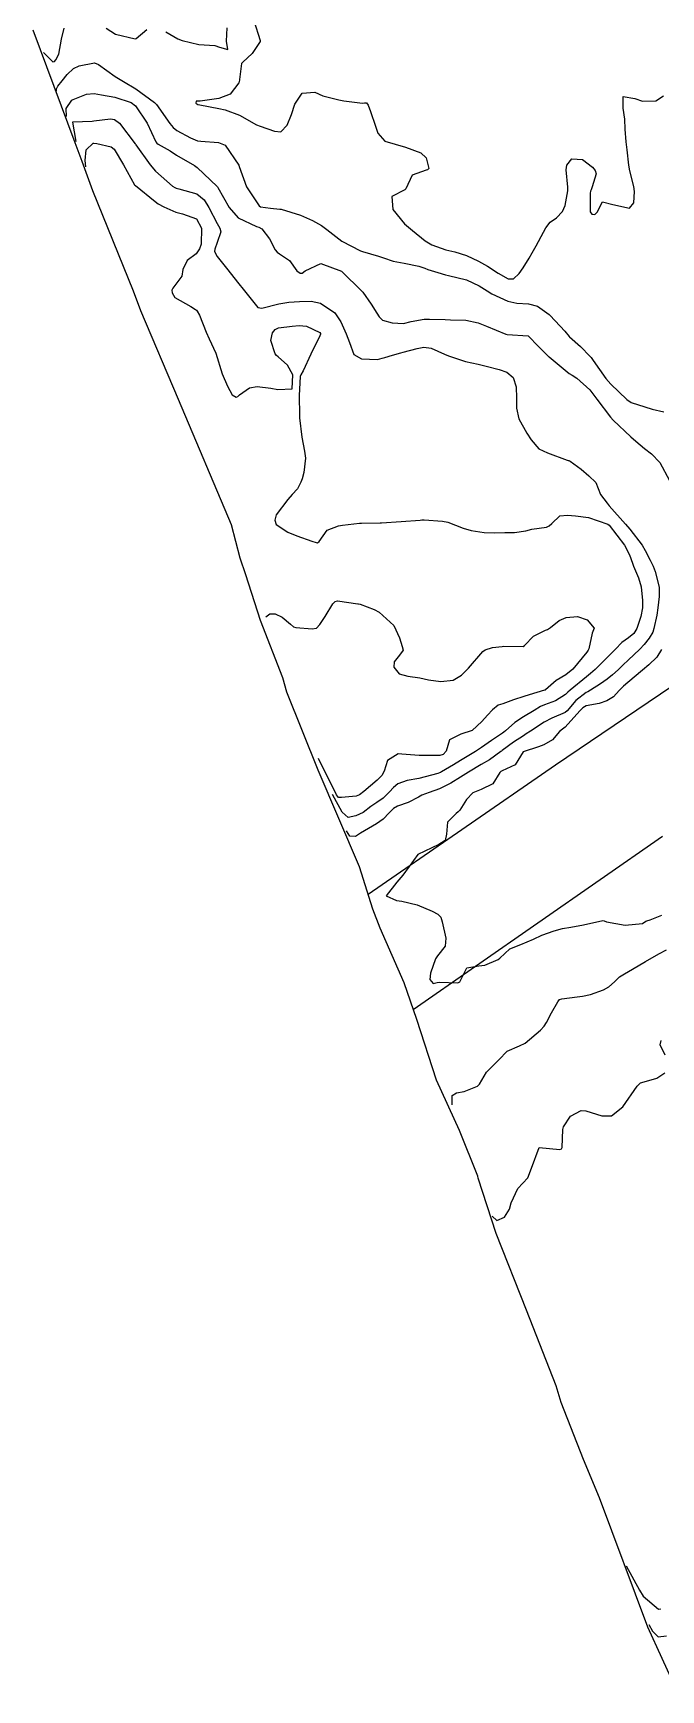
# Model space of a CAD drawing. Header units: metres. Extents: x 298520 to 308411, y 7433745 to 7450750.
# Drawn here: x 304910.3 to 304970.7, y 7436841.1 to 7437000.4 of the extents above; entities that cross this region are included whole.
import ezdxf

# ---------------------------------------------------------------- set-up
doc = ezdxf.new("R2010")
doc.units = ezdxf.units.M
doc.header["$LTSCALE"] = 10
for name, color, linetype in [('Area', 45, 'Continuous'), ('Curvas de Nivel 1m', 11, 'Continuous'), ('Curvas de Nivel 5m', 15, 'Continuous'), ('Vias Primárias', 230, 'Continuous')]:
    doc.layers.add(name, color=color, linetype=linetype)

msp = doc.modelspace()

# ---------------------------------------------------------------- linework, layer by layer
at = {"layer": 'Area'}
msp.add_polyline3d([(304972.16, 7436841.1, 736.25), (304969.4, 7436847.12, 732.5), (304964.76, 7436859.58, 730.62), (304963.22, 7436863.24, 730.56), (304961.07, 7436868.74, 730.4), (304960.58, 7436870.33, 730.49), (304957.75, 7436877.62, 730.19), (304954.84, 7436884.99, 730.14), (304953.09, 7436890.32, 730.08), (304953.07, 7436890.51, 729.92), (304951.31, 7436894.89, 729.86), (304949.09, 7436899.72, 728.96), (304947.19, 7436905.56, 728.39), (304945.98, 7436909.09, 728.03), (304943.66, 7436914.35, 728.07), (304942.96, 7436916.18, 727.97), (304941.7, 7436920.25, 728.12), (304937.7, 7436929.55, 733.46), (304934.69, 7436937.04, 731.26), (304934.32, 7436938.43, 731.09), (304932.16, 7436943.93, 730.74), (304930.77, 7436948.33, 730.69), (304930.22, 7436949.94, 732.22), (304929.39, 7436953.13, 731.8), (304924.28, 7436965.19, 730.05), (304920.68, 7436973.7, 730.13), (304919.96, 7436975.6, 731.69), (304916.04, 7436985.26, 730.67), (304915.02, 7436988.07, 730.45), (304914.37, 7436989.86, 730.49), (304910.31, 7437000.7, 727.4)], dxfattribs=at)
at = {"layer": 'Curvas de Nivel 1m', "flags": 128}
for points, elevation in [([(304911.31, 7436998.56), (304912.21, 7436997.66), (304912.36, 7436997.7), (304912.48, 7436997.85), (304912.77, 7436998.39), (304913.04, 7436999.84), (304913.29, 7437000.88)], 726), ([(304917.34, 7437000.88), (304918.24, 7437000.32), (304920.12, 7436999.87), (304920.23, 7436999.9), (304921.23, 7437000.76)], 726), ([(304923.08, 7437000.55), (304924.23, 7436999.86), (304924.64, 7436999.7), (304926.23, 7436999.33), (304927.78, 7436999.21), (304928.23, 7436999.08), (304929.03, 7436998.84), (304928.89, 7436999.64), (304928.97, 7437000.91)], 726), ([(304931.53, 7437001.62), (304932.14, 7436999.71), (304932.13, 7436999.61), (304931.37, 7436998.47), (304930.47, 7436997.63), (304930.36, 7436997.48), (304930.19, 7436996.2), (304930.12, 7436995.7), (304930.09, 7436995.63), (304929.25, 7436994.56), (304928.17, 7436994.13), (304926.36, 7436993.87), (304926.16, 7436993.87), (304925.99, 7436993.86), (304925.97, 7436993.68), (304926.16, 7436993.56), (304926.33, 7436993.51), (304928.16, 7436993.17), (304928.77, 7436993.03), (304930.15, 7436992.53), (304931.8, 7436991.61), (304932.13, 7436991.47), (304933.52, 7436990.99), (304934.13, 7436990.91), (304934.75, 7436991.57), (304935.14, 7436992.58), (304935.48, 7436993.57), (304936.17, 7436994.63), (304937.38, 7436994.75), (304938.17, 7436994.4), (304939.69, 7436994), (304940.17, 7436993.9), (304941.97, 7436993.69), (304942.17, 7436993.7), (304942.37, 7436993.7), (304942.53, 7436993.48), (304942.76, 7436992.87), (304943.23, 7436991.47), (304943.45, 7436990.8), (304944.12, 7436990.03), (304946.11, 7436989.44), (304947.6, 7436988.91), (304948.1, 7436988.43), (304948.36, 7436987.41), (304948.23, 7436987.27), (304948.09, 7436987.23), (304946.75, 7436986.77), (304946.15, 7436985.44), (304946.06, 7436985.35), (304944.8, 7436984.71), (304944.88, 7436983.45), (304946.02, 7436982.08), (304946.78, 7436981.43), (304948, 7436980.44), (304948.64, 7436980.06), (304949.99, 7436979.58), (304950.84, 7436979.38), (304951.99, 7436979.04), (304953.13, 7436978.5), (304953.98, 7436978), (304955.01, 7436977.33), (304955.97, 7436976.79), (304956.49, 7436976.79), (304957.05, 7436977.31), (304957.42, 7436977.86), (304957.99, 7436978.79), (304958.29, 7436979.3), (304958.66, 7436979.95), (304959.39, 7436981.28), (304959.61, 7436981.69), (304960.03, 7436982.24), (304960.64, 7436982.66), (304961.2, 7436983.26), (304961.45, 7436983.85), (304961.72, 7436985.25), (304961.72, 7436985.61), (304961.57, 7436987.26), (304961.62, 7436987.73), (304962.1, 7436988.33), (304963.14, 7436988.27), (304964.1, 7436987.53), (304964.34, 7436987.22), (304964.43, 7436986.87), (304964.07, 7436985.63), (304963.96, 7436985.33), (304963.91, 7436985.22), (304963.85, 7436985.01), (304963.85, 7436983.22), (304964.04, 7436983.01), (304964.3, 7436982.96), (304964.55, 7436983.21), (304965.06, 7436984.2), (304966.05, 7436983.94), (304967.65, 7436983.58), (304968.05, 7436984.11), (304968.13, 7436985.18), (304968.07, 7436985.68), (304967.67, 7436987.18), (304967.58, 7436987.71), (304967.43, 7436989.19), (304967.34, 7436989.97), (304967.23, 7436991.19), (304967.2, 7436992.14), (304967.04, 7436993.19), (304967.04, 7436994.32), (304968.17, 7436994.12), (304968.88, 7436993.88), (304970.17, 7436993.91), (304970.93, 7436994.39)], 726), ([(304912.57, 7436994.83), (304912.57, 7436995.06), (304912.7, 7436995.32), (304913.1, 7436995.84), (304913.57, 7436996.45), (304914.2, 7436997.02), (304914.74, 7436997.28), (304916.21, 7436997.55), (304916.61, 7436997.4), (304918.19, 7436996.24), (304918.99, 7436995.76), (304920.18, 7436995.07), (304921.98, 7436993.73), (304922.16, 7436993.55), (304923.46, 7436991.71), (304923.76, 7436991.33), (304924.13, 7436991.06), (304925.44, 7436990.36), (304926.12, 7436990.06), (304926.45, 7436990.01), (304928.12, 7436989.89), (304928.77, 7436989.64), (304930.09, 7436987.72), (304930.12, 7436987.63), (304930.13, 7436987.59), (304930.84, 7436985.62), (304932.04, 7436983.8), (304932.16, 7436983.72), (304933.12, 7436983.59), (304934.04, 7436983.48), (304934.15, 7436983.47), (304936.03, 7436982.92), (304937.16, 7436982.41), (304938.02, 7436981.91), (304938.54, 7436981.52), (304940, 7436980.42), (304941.79, 7436979.49), (304941.99, 7436979.42), (304943.5, 7436978.98), (304943.99, 7436978.81), (304944.94, 7436978.49), (304945.98, 7436978.29), (304947.38, 7436978.02), (304947.98, 7436977.8), (304948.26, 7436977.7), (304949.21, 7436977.4), (304949.97, 7436977.17), (304950.25, 7436977.1), (304951.96, 7436976.69), (304953.2, 7436976.11), (304953.95, 7436975.62), (304954.41, 7436975.34), (304955.94, 7436974.63), (304956.8, 7436974.44), (304957.93, 7436974.39), (304958.8, 7436974.15), (304959.92, 7436973.36), (304960.01, 7436973.27), (304961.42, 7436971.74), (304961.86, 7436971.25), (304961.89, 7436971.22), (304962.93, 7436970.28), (304963.87, 7436969.33), (304963.97, 7436969.22), (304964.15, 7436968.93), (304965.38, 7436967.2), (304965.84, 7436966.67), (304967.4, 7436965.18), (304967.82, 7436964.89), (304969.13, 7436964.48), (304969.81, 7436964.24), (304970.94, 7436964.01)], 727), ([(304913.51, 7436992.4), (304913.48, 7436993.16), (304914.03, 7436993.96), (304914.17, 7436994.04), (304915.45, 7436994.53), (304916.17, 7436994.61), (304916.87, 7436994.49), (304918.17, 7436994.27), (304919.74, 7436993.75), (304920.16, 7436993.43), (304921.29, 7436991.74), (304922.12, 7436989.96), (304922.21, 7436989.82), (304922.33, 7436989.73), (304923.49, 7436989.09), (304924.1, 7436988.68), (304925.83, 7436987.68), (304926.09, 7436987.49), (304928.02, 7436985.65), (304928.04, 7436985.62), (304928.06, 7436985.58), (304929.17, 7436983.64), (304930.03, 7436982.65), (304931.8, 7436981.83), (304932.02, 7436981.75), (304932.31, 7436981.61), (304933.04, 7436980.63), (304933.57, 7436979.59), (304933.76, 7436979.35), (304933.99, 7436979.19), (304934.95, 7436978.54), (304935.65, 7436977.56), (304935.97, 7436977.34), (304936.19, 7436977.34), (304936.47, 7436977.55), (304937.98, 7436978.27), (304939.97, 7436977.51), (304941.94, 7436975.56), (304942, 7436975.49), (304942.8, 7436974.34), (304943.34, 7436973.47), (304943.58, 7436973.12), (304943.91, 7436972.82), (304944.82, 7436972.54), (304945.91, 7436972.5), (304946.65, 7436972.69), (304947.92, 7436972.91), (304948.41, 7436972.92), (304949.92, 7436972.87), (304950.44, 7436972.86), (304951.91, 7436972.8), (304953.11, 7436972.55), (304953.91, 7436972.25), (304955.76, 7436971.45), (304955.89, 7436971.42), (304957.89, 7436971.3), (304958.89, 7436970.29), (304959.87, 7436969.32), (304959.93, 7436969.27), (304961.86, 7436967.69), (304962.12, 7436967.51), (304962.57, 7436967.24), (304963.84, 7436966.1), (304964.52, 7436965.21), (304965.81, 7436963.5), (304966.07, 7436963.2), (304967.78, 7436961.58), (304968.24, 7436961.17), (304969.08, 7436960.48), (304969.76, 7436959.96), (304970.57, 7436959.14), (304971.49, 7436957.38)], 728), ([(304914.45, 7436989.98), (304914.12, 7436991.84), (304914.13, 7436991.88), (304915.98, 7436991.95), (304916.14, 7436991.97), (304917.74, 7436992.18), (304918.14, 7436992.12), (304918.61, 7436991.77), (304920.11, 7436989.78), (304920.14, 7436989.75), (304920.2, 7436989.67), (304921.56, 7436987.74), (304922.08, 7436987.15), (304923.72, 7436985.71), (304923.92, 7436985.56), (304924.06, 7436985.5), (304924.31, 7436985.45), (304926.06, 7436984.95), (304926.76, 7436984.38), (304927.19, 7436983.66), (304928.02, 7436982.11), (304928.27, 7436981.65), (304928.35, 7436981.31), (304928, 7436980.29), (304927.79, 7436979.65), (304927.76, 7436979.42), (304927.99, 7436978.94), (304929.04, 7436977.64), (304929.96, 7436976.47), (304930.62, 7436975.62), (304931.93, 7436974.03), (304932.3, 7436973.98), (304933.93, 7436974.38), (304934.9, 7436974.53), (304935.93, 7436974.61), (304937.03, 7436974.64), (304937.93, 7436974.44), (304939.31, 7436973.52), (304939.91, 7436972.65), (304940.41, 7436971.5), (304940.74, 7436970.65), (304941.16, 7436969.5), (304941.87, 7436969.1), (304943.42, 7436969.02), (304943.87, 7436969.15), (304944.11, 7436969.22), (304944.87, 7436969.45), (304945.65, 7436969.66), (304945.88, 7436969.72), (304947.23, 7436970.08), (304947.88, 7436970.2), (304948.58, 7436970.11), (304949.87, 7436969.55), (304950.24, 7436969.39), (304951.87, 7436968.85), (304953.09, 7436968.58), (304953.86, 7436968.4), (304955.12, 7436968.06), (304955.86, 7436967.81), (304956.46, 7436967.31), (304956.76, 7436966.39), (304956.77, 7436965.31), (304956.78, 7436964.35), (304957.01, 7436963.31), (304957.78, 7436961.96), (304958.18, 7436961.29), (304958.93, 7436960.45), (304959.76, 7436960.04), (304961.65, 7436959.36), (304961.75, 7436959.33), (304961.82, 7436959.31), (304961.95, 7436959.25), (304963.01, 7436958.49), (304963.74, 7436957.85), (304964.42, 7436957.21), (304964.87, 7436956.06), (304965.49, 7436955.2), (304965.7, 7436954.97), (304967.27, 7436953.18), (304967.68, 7436952.7), (304968.85, 7436951.16), (304969.15, 7436950.66), (304969.64, 7436949.72), (304969.93, 7436949.15), (304970.12, 7436948.65), (304970.5, 7436947.14), (304970.51, 7436946.23), (304970.38, 7436945.14), (304970.26, 7436944.46), (304969.99, 7436943.15), (304969.89, 7436942.82), (304969.55, 7436942.24), (304969.07, 7436941.62), (304968.63, 7436941.16), (304967.52, 7436940.13), (304967.03, 7436939.67), (304966.55, 7436939.19), (304966.01, 7436938.7), (304965.5, 7436938.29), (304964.87, 7436937.83), (304963.9, 7436937.22), (304963.63, 7436937.07), (304963.49, 7436937), (304962.49, 7436936.23), (304961.64, 7436935.25), (304961.46, 7436935.1), (304960.17, 7436934.54), (304959.45, 7436934.17), (304958.13, 7436933.29), (304957.72, 7436933.02), (304957.44, 7436932.85), (304956.5, 7436932.24), (304955.41, 7436931.42), (304955.35, 7436931.38), (304955.28, 7436931.32), (304954.19, 7436930.54), (304953.4, 7436930.09), (304952.16, 7436929.36), (304951.39, 7436928.87), (304950.46, 7436928.3), (304949.38, 7436927.76), (304948.39, 7436927.4), (304947.67, 7436927.12), (304947.37, 7436926.94), (304946.37, 7436926.42), (304945.35, 7436926.07), (304944.95, 7436925.84), (304944.55, 7436925.45), (304943.97, 7436924.82), (304943.33, 7436924.38), (304941.79, 7436923.48), (304941.32, 7436923.16), (304940.75, 7436923.2), (304940.44, 7436923.72)], 729), ([(304932.68, 7436944.28), (304933.08, 7436944.57), (304933.57, 7436944.57), (304934.24, 7436944.25), (304935.04, 7436943.57), (304935.33, 7436943.33), (304935.56, 7436943.26), (304937.14, 7436943.13), (304937.56, 7436943.19), (304937.88, 7436943.54), (304938.38, 7436944.33), (304939.13, 7436945.52), (304939.34, 7436945.76), (304939.59, 7436945.83), (304941.53, 7436945.55), (304941.58, 7436945.53), (304941.74, 7436945.49), (304943.09, 7436944.98), (304943.58, 7436944.73), (304945, 7436943.45), (304945.55, 7436942.26), (304945.78, 7436941.44), (304945.88, 7436941.09), (304945.52, 7436940.59), (304945.01, 7436939.95), (304944.98, 7436939.45), (304945.51, 7436938.8), (304946.35, 7436938.58), (304947.5, 7436938.43), (304948.33, 7436938.23), (304949.5, 7436938.08), (304950.68, 7436938.2), (304951.51, 7436938.66), (304952.18, 7436939.36), (304953.53, 7436940.95), (304953.76, 7436941.11), (304954.49, 7436941.33), (304955.41, 7436941.44), (304955.53, 7436941.45), (304957.41, 7436941.43), (304957.54, 7436941.52), (304958.41, 7436942.43), (304959.56, 7436942.99), (304959.76, 7436943.07), (304960.04, 7436943.27), (304960.89, 7436943.94), (304961.57, 7436944.21), (304962.66, 7436944.32), (304963.57, 7436944), (304964.25, 7436943.21), (304964.05, 7436942.72), (304963.75, 7436941.22), (304963.68, 7436941.07), (304963.53, 7436940.9), (304962.19, 7436939.24), (304961.51, 7436938.7), (304960.6, 7436938.16), (304959.58, 7436937.27), (304959.53, 7436937.23), (304959.49, 7436937.22), (304958, 7436936.78), (304957.48, 7436936.62), (304956.49, 7436936.29), (304955.47, 7436935.92), (304955.02, 7436935.78), (304954.48, 7436935.33), (304953.98, 7436934.82), (304953.45, 7436934.21), (304952.53, 7436933.35), (304951.44, 7436933), (304950.35, 7436932.46), (304950.02, 7436931.38), (304949.74, 7436931.06), (304949.42, 7436930.96), (304947.88, 7436930.94), (304947.42, 7436930.94), (304945.76, 7436931.09), (304945.42, 7436931.1), (304944.39, 7436930.46), (304944.07, 7436929.45), (304943.83, 7436929.02), (304943.38, 7436928.57), (304942.12, 7436927.48), (304941.68, 7436927.17), (304941.37, 7436927.03), (304939.96, 7436926.91), (304939.66, 7436926.91), (304939.48, 7436927.17), (304937.76, 7436930.67)], 731), ([(304970.71, 7436941.14), (304970.26, 7436940.41), (304969.52, 7436939.67), (304968.9, 7436939.16), (304967.5, 7436937.96), (304967.07, 7436937.61), (304966.66, 7436937.19), (304966.1, 7436936.58), (304965.48, 7436936.2), (304964.73, 7436935.95), (304963.47, 7436935.71), (304963.15, 7436935.54), (304962.86, 7436935.23), (304961.45, 7436933.66), (304961.22, 7436933.48), (304960.93, 7436933.26), (304960.25, 7436932.45), (304959.42, 7436931.99), (304958.91, 7436931.79), (304957.41, 7436931.31), (304956.65, 7436930.06), (304955.39, 7436929.47), (304955.29, 7436929.42), (304955.17, 7436929.32), (304954.5, 7436928.21), (304953.38, 7436927.67), (304952.59, 7436927.35), (304951.99, 7436926.73), (304951.35, 7436925.69), (304951.18, 7436925.53), (304950.97, 7436925.37), (304950.16, 7436924.55), (304950.06, 7436923.38), (304949.92, 7436922.78), (304949.31, 7436922.39), (304947.3, 7436921.42), (304946.46, 7436920.26), (304945.84, 7436919.43), (304945.27, 7436918.76), (304944.25, 7436917.45), (304945.25, 7436916.99), (304945.75, 7436916.93), (304947.24, 7436916.59), (304948.66, 7436915.97), (304949.23, 7436915.69), (304949.51, 7436915.39), (304949.63, 7436914.97), (304950, 7436913.38), (304949.94, 7436912.63), (304949.19, 7436911.67), (304949, 7436911.39), (304948.53, 7436910.03), (304948.44, 7436909.4), (304948.78, 7436909.03), (304949.15, 7436909.11), (304949.39, 7436909.15), (304951.15, 7436909.09), (304951.34, 7436909.18), (304951.44, 7436909.37), (304952.01, 7436910.53), (304953.17, 7436910.71), (304953.74, 7436910.78), (304955.02, 7436911.32), (304955.18, 7436911.46), (304956.15, 7436912.36), (304957.2, 7436912.79), (304958.41, 7436913.28), (304959.21, 7436913.66), (304960.39, 7436914.08), (304961.21, 7436914.31), (304962, 7436914.45), (304963.22, 7436914.68), (304965.09, 7436915.07), (304965.22, 7436915.06), (304965.44, 7436914.97), (304967.22, 7436914.64), (304968.88, 7436914.81), (304969.22, 7436915.01), (304969.32, 7436915.05), (304969.63, 7436915.15), (304970.75, 7436915.61)], 728), ([(304950.61, 7436897.37), (304950.59, 7436898.25), (304951.02, 7436898.51), (304951.75, 7436898.64), (304953.03, 7436899.16), (304953.22, 7436899.35), (304953.9, 7436900.49), (304954.72, 7436901.33), (304955.07, 7436901.7), (304955.87, 7436902.52), (304957.08, 7436903.02), (304957.62, 7436903.29), (304959.1, 7436904.55), (304959.45, 7436904.91), (304959.68, 7436905.26), (304960.16, 7436906.21), (304960.74, 7436907.25), (304960.91, 7436907.47), (304961.14, 7436907.54), (304962.63, 7436907.74), (304963.14, 7436907.81), (304963.89, 7436907.97), (304965.14, 7436908.4), (304965.65, 7436908.69), (304966.21, 7436909.19), (304966.7, 7436909.65), (304967.16, 7436909.95), (304967.95, 7436910.39), (304969.18, 7436911.15), (304970.45, 7436911.88), (304971.19, 7436912.27)], 729), ([(304967.33, 7436853.03), (304968.62, 7436850.68), (304968.97, 7436850.11), (304970.43, 7436848.87), (304970.67, 7436848.89)], 731), ([(304969.51, 7436847.39), (304969.87, 7436846.75), (304970.4, 7436846.2), (304971.21, 7436846.31)], 732)]:
    msp.add_lwpolyline(points, dxfattribs=dict(at, elevation=elevation))
at = {"layer": 'Curvas de Nivel 5m', "elevation": 730, "flags": 128}
for points in [[(304915.39, 7436987.55), (304915.31, 7436988.16), (304915.42, 7436989.18), (304916.08, 7436989.83), (304916.11, 7436989.84), (304916.16, 7436989.84), (304916.44, 7436989.8), (304917.83, 7436989.49), (304918.11, 7436989.26), (304918.99, 7436987.76), (304920.06, 7436985.84), (304920.14, 7436985.75), (304922.05, 7436984.21), (304922.33, 7436984.01), (304922.87, 7436983.72), (304924.04, 7436983.2), (304924.68, 7436983.05), (304926.03, 7436982.55), (304926.51, 7436981.67), (304926.46, 7436980.13), (304926.31, 7436979.68), (304925.99, 7436979.19), (304925.13, 7436978.54), (304924.7, 7436977.69), (304924.62, 7436977.04), (304923.95, 7436976.16), (304923.74, 7436975.9), (304923.66, 7436975.7), (304923.68, 7436975.44), (304923.94, 7436975), (304925.49, 7436974.12), (304925.92, 7436973.85), (304926.01, 7436973.77), (304926.08, 7436973.68), (304926.3, 7436973.29), (304926.96, 7436971.66), (304927.24, 7436971.01), (304927.87, 7436969.65), (304928.5, 7436967.64), (304929, 7436966.47), (304929.45, 7436965.63), (304929.82, 7436965.41), (304929.98, 7436965.47), (304930.15, 7436965.63), (304931.13, 7436966.32), (304931.84, 7436966.44), (304933.16, 7436966.26), (304933.83, 7436966.13), (304935.2, 7436966.2), (304935.29, 7436967.57), (304934.77, 7436968.47), (304933.87, 7436969.27), (304933.7, 7436969.41), (304933.58, 7436969.58), (304933.15, 7436970.85), (304933.32, 7436971.59), (304933.57, 7436971.91), (304933.9, 7436972.06), (304935.23, 7436972.24), (304935.9, 7436972.31), (304936.6, 7436972.24), (304937.89, 7436971.62), (304937.95, 7436971.53), (304937.95, 7436971.47), (304937.89, 7436971.3), (304937.02, 7436969.54), (304936.26, 7436967.95), (304936.05, 7436967.56), (304936, 7436967.41), (304935.89, 7436965.56), (304935.91, 7436963.66), (304935.91, 7436963.56), (304935.93, 7436963.43), (304936.13, 7436961.56), (304936.41, 7436960.2), (304936.51, 7436959.55), (304936.35, 7436958.17), (304936.17, 7436957.56), (304936.04, 7436957.24), (304935.72, 7436956.59), (304935.23, 7436956.05), (304934.79, 7436955.57), (304933.69, 7436954.08), (304933.56, 7436953.58), (304933.68, 7436953.17), (304934.79, 7436952.44), (304935.66, 7436952.06), (304937.12, 7436951.55), (304937.53, 7436951.42), (304937.65, 7436951.41), (304937.81, 7436951.54), (304938.57, 7436952.63), (304939.68, 7436953.05), (304940.07, 7436953.11), (304941.68, 7436953.28), (304941.88, 7436953.29), (304943.68, 7436953.32), (304943.81, 7436953.33), (304945.68, 7436953.44), (304947.52, 7436953.59), (304947.68, 7436953.61), (304947.89, 7436953.62), (304949.68, 7436953.48), (304950.17, 7436953.39), (304951.67, 7436952.82), (304952.44, 7436952.59), (304953.67, 7436952.38), (304954.63, 7436952.37), (304955.67, 7436952.4), (304956.6, 7436952.38), (304957.67, 7436952.55), (304958.25, 7436952.72), (304959.68, 7436952.92), (304959.92, 7436953.02), (304960.18, 7436953.27), (304960.94, 7436954.01), (304961.69, 7436954.07), (304962.44, 7436953.99), (304963.69, 7436953.85), (304965.56, 7436953.2), (304965.68, 7436953.1), (304967.17, 7436951.18), (304967.64, 7436950.24), (304967.92, 7436949.46), (304968.03, 7436949.17), (304968.51, 7436948.05), (304968.78, 7436947.16), (304968.9, 7436945.85), (304968.88, 7436945.16), (304968.72, 7436944.31), (304968.35, 7436943.17), (304968.05, 7436942.68), (304967.55, 7436942.26), (304966.92, 7436941.81), (304966.31, 7436941.19), (304965.93, 7436940.79), (304965.52, 7436940.4), (304964.91, 7436939.81), (304964.35, 7436939.21), (304963.91, 7436938.82), (304963.51, 7436938.51), (304961.94, 7436937.24), (304961.71, 7436937.03), (304961.49, 7436936.83), (304960.52, 7436936.22), (304959.47, 7436935.81), (304959.09, 7436935.65), (304958.47, 7436935.28), (304957.46, 7436934.66), (304956.63, 7436934.13), (304955.71, 7436933.32), (304955.57, 7436933.19), (304955.44, 7436933.11), (304954.37, 7436932.39), (304953.42, 7436931.73), (304952.84, 7436931.35), (304951.41, 7436930.48), (304950.72, 7436930.06), (304949.58, 7436929.39), (304949.46, 7436929.32), (304949.39, 7436929.29), (304949.23, 7436929.23), (304947.39, 7436928.75), (304946.27, 7436928.54), (304945.38, 7436928.21), (304944.96, 7436927.86), (304944.57, 7436927.45), (304943.96, 7436926.86), (304943.36, 7436926.42), (304942.79, 7436926.03), (304942.04, 7436925.48), (304941.34, 7436925.14), (304940.59, 7436925), (304940.01, 7436925.51), (304939.1, 7436927.19)], [(304971.07, 7436902.13), (304970.59, 7436903.13), (304970.69, 7436903.53)], [(304954.43, 7436886.66), (304954.88, 7436886.25), (304955.62, 7436886.57), (304956.1, 7436887.31), (304956.28, 7436887.93), (304956.91, 7436889.3), (304957.86, 7436890.35), (304958.24, 7436891.28), (304958.96, 7436893.27), (304960.96, 7436893.05), (304961.1, 7436893.11), (304961.16, 7436893.25), (304961.25, 7436894.98), (304961.3, 7436895.25), (304961.96, 7436896.28), (304963.01, 7436896.82), (304963.45, 7436896.78), (304965, 7436896.29), (304965.9, 7436896.29), (304967.01, 7436897.18), (304968.37, 7436899.16), (304968.71, 7436899.48), (304969.04, 7436899.58), (304970.26, 7436899.92), (304971.05, 7436900.42)]]:
    msp.add_lwpolyline(points, dxfattribs=at)
at = {"layer": 'Vias Primárias', "elevation": 718.21}
msp.add_lwpolyline([(305047.91, 7437005.33), (305043, 7436997.62), (305036.69, 7436988.64), (305030.77, 7436981.81), (305022.82, 7436973.33), (305018.22, 7436968.98), (305010.35, 7436963.58), (304994.1, 7436952.68), (304975.08, 7436939.85), (304960.54, 7436930.03), (304942.53, 7436917.57)], dxfattribs=at)
at = {"layer": 'Vias Primárias', "elevation": 728.29}
msp.add_lwpolyline([(304946.86, 7436906.52), (304970.83, 7436923.2, -0.021869)], format="xyb", dxfattribs=at)

doc.saveas('drawing.dxf')
